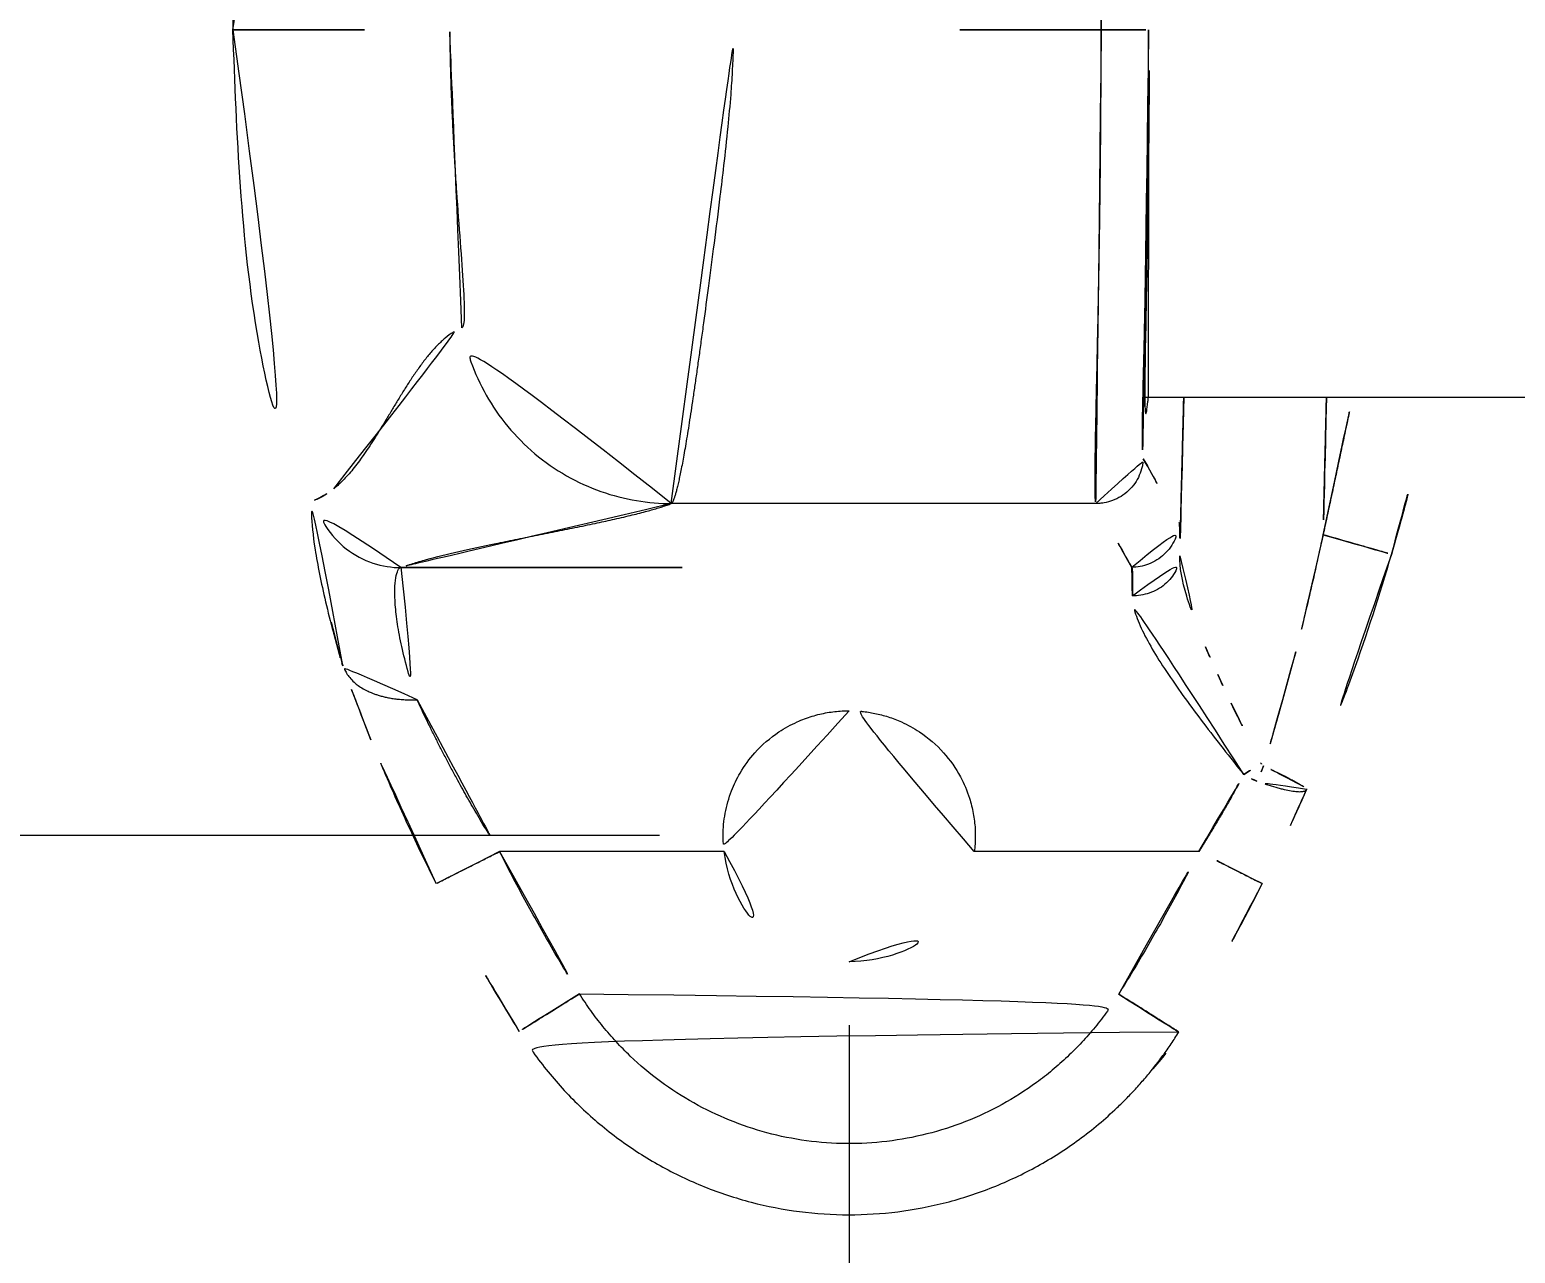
# Model space of a CAD drawing. Extents: x 16296660632 to 16296677930, y -37409619871 to -37409616275.
# Drawn here: x 16296677172.02 to 16296677203.36, y -37409616624.9 to -37409616599.1 of the extents above; entities that cross this region are included whole.
import ezdxf

# ---------------------------------------------------------------- set-up
doc = ezdxf.new("R2010")
doc.units = 0
doc.header["$LTSCALE"] = 10
doc.header["$MEASUREMENT"] = 0
doc.header["$PDMODE"] = 3
doc.header["$PDSIZE"] = -10
doc.layers.get('0').update_dxf_attribs({"linetype": 'CONTINUOUS'})
doc.layers.get('DEFPOINTS').update_dxf_attribs({"linetype": 'CONTINUOUS'})
doc.styles.add('Daelim Dimension', font='NanumGothic.ttf')
doc.dimstyles.new('DEFAULT', dxfattribs={"dimscale": 2, "dimtxt": 2, "dimasz": 2, "dimexe": 0, "dimexo": 2, "dimgap": 1, "dimtad": 1, "dimdec": 1, "dimzin": 9, "dimdsep": 46, "dimtxsty": 'Daelim Dimension', "dimcen": 0.5, "dimclrd": 252, "dimclre": 252, "dimclrt": 3, "dimadec": 1, "dimazin": 0, "dimtfac": 1, "dimtdec": 1, "dimtix": 1, "dimtmove": 0, "dimatfit": 3, "dimfxl": 1, "dimtolj": 1, "dimtzin": 1, "dimlwd": 9, "dimlwe": 9, "dimarcsym": 0})

# ---------------------------------------------------------------- blocks, each defined once
blk = doc.blocks.new('*D4')
at = {"color": 5, "lineweight": 9, "transparency": 16777216}
for p, q in [((16296677189.30537, -37409616620.09404), (16296677189.30537, -37409616654.751022)), ((16296677706.603531, -37409616620.09404), (16296677706.603531, -37409616654.751022)), ((16296677193.30537, -37409616654.751022), (16296677702.603531, -37409616654.751022))]:
    blk.add_line(p, q, dxfattribs=at)
at = {"color": 5, "transparency": 16777216}
for points in [[(16296677193.30537, -37409616654.084358), (16296677193.30537, -37409616655.417686), (16296677189.30537, -37409616654.751022)], [(16296677702.603531, -37409616654.084358), (16296677702.603531, -37409616655.417686), (16296677706.603531, -37409616654.751022)]]:
    blk.add_solid(points, dxfattribs=at)
at = {"layer": 'DEFPOINTS', "color": 0, "transparency": 16777216}
for p in [(16296677189.30537, -37409616616.09404), (16296677706.603531, -37409616616.09404), (16296677706.603531, -37409616654.751022)]:
    blk.add_point(p, dxfattribs=at)
at = {"color": 7, "transparency": 16777216, "insert": (16296677447.954451, -37409616648.190224), "char_height": 8, "attachment_point": 5, "style": 'Daelim Dimension'}
blk.add_mtext('\\A1;517.3', dxfattribs=at)
blk = doc.blocks.new('*D5')
at = {"color": 5, "lineweight": 9, "transparency": 16777216}
for p, q in [((16296677185.30537, -37409616582.09799), (16296677159.76819, -37409616582.09799)), ((16296677159.76819, -37409616586.09799), (16296677159.76819, -37409616612.09404)), ((16296677185.30537, -37409616616.09404), (16296677159.76819, -37409616616.09404))]:
    blk.add_line(p, q, dxfattribs=at)
at = {"color": 5, "transparency": 16777216}
for points in [[(16296677159.10153, -37409616586.09799), (16296677160.43486, -37409616586.09799), (16296677159.76819, -37409616582.09799)], [(16296677159.10153, -37409616612.09404), (16296677160.43486, -37409616612.09404), (16296677159.76819, -37409616616.09404)]]:
    blk.add_solid(points, dxfattribs=at)
at = {"layer": 'DEFPOINTS', "color": 0, "transparency": 16777216}
for p in [(16296677189.30537, -37409616582.09799), (16296677159.76819, -37409616616.09404), (16296677189.30537, -37409616616.09404)]:
    blk.add_point(p, dxfattribs=at)
at = {"color": 7, "transparency": 16777216, "insert": (16296677153.40768, -37409616599.09602), "char_height": 8, "attachment_point": 5, "rotation": 90, "style": 'Daelim Dimension'}
blk.add_mtext('\\A1;34', dxfattribs=at)

msp = doc.modelspace()

# ---------------------------------------------------------------- linework, layer by layer
at = {"color": 7, "linetype": 'Continuous', "lineweight": 15}
for p, q in [((16296677195.542139, -37409616606.8452), (16296677700.366739, -37409616606.8452)), ((16296677194.50984, -37409616609.092003), (16296677185.552931, -37409616609.092003))]:
    msp.add_line(p, q, dxfattribs=at)
at = {"color": 2, "linetype": 'Continuous', "lineweight": 15}
for p, q in [((16296677186.666519, -37409616616.431351), (16296677181.931419, -37409616616.431343)), ((16296677196.67927, -37409616616.431351), (16296677191.94421, -37409616616.431351))]:
    msp.add_line(p, q, dxfattribs=at)
at = {"color": 7, "linetype": 'Continuous', "lineweight": 15}
for centre, radius, start, end in [((16296677162.305389, -37409616599.100883), 39.999985, 343.9451275, 348.8363958), ((16296677195.29233, -37409616611.140053), 4.349821, 302.500859, 308.2338343), ((16296677189.30537, -37409616616.09404), 2.660317, 187.2843069, 270), ((16296677189.30537, -37409616616.09404), 2.660317, 270, 352.7156931), ((16296677192.441019, -37409616618.057098), 4.406463, 317.820509, 332.3443094)]:
    msp.add_arc(centre, radius, start, end, dxfattribs=at)
for points, knots in [([(16296677176.305401, -37409616599.100861), (16296677176.30549, -37409616598.990677), (16296677176.30582, -37409616598.880386), (16296677176.30674, -37409616598.769867), (16296677176.307871, -37409616598.633476), (16296677176.3097, -37409616598.496811), (16296677176.312229, -37409616598.359879), (16296677176.31731, -37409616598.085999), (16296677176.32522, -37409616597.811043), (16296677176.336029, -37409616597.535057), (16296677176.357651, -37409616596.983124), (16296677176.390881, -37409616596.427147), (16296677176.436239, -37409616595.867798), (16296677176.52696, -37409616594.7491), (16296677176.666229, -37409616593.616821), (16296677176.85763, -37409616592.476967), (16296677177.04903, -37409616591.337112), (16296677177.29258, -37409616590.189682), (16296677177.590891, -37409616589.041557), (16296677177.87632, -37409616587.943069), (16296677178.21191, -37409616586.843948), (16296677178.5989, -37409616585.75087)], [0.083450854, 0.083450854, 0.083450854, 0.083450854, 0.439927538, 0.439927538, 0.439927538, 0.879855076, 0.879855076, 0.879855076, 1.759710152, 1.759710152, 1.759710152, 3.519420303, 3.519420303, 3.519420303, 7.038840607, 7.038840607, 7.038840607, 10.55826091, 10.55826091, 10.55826091, 13.925596759, 13.925596759, 13.925596759, 13.925596759]), ([(16296677176.305389, -37409616599.100861), (16296677176.38718, -37409616601.312302), (16296677176.53783, -37409616605.385696), (16296677177.706791, -37409616609.286743), (16296677178.24111, -37409616611.069901)], [0, 0, 0, 0, 0.542901155, 1, 1, 1, 1]), ([(16296677181.136311, -37409616605.38533), (16296677181.16621, -37409616605.373207), (16296677181.182119, -37409616605.284149), (16296677181.185499, -37409616605.129623), (16296677181.188869, -37409616604.975113), (16296677181.179939, -37409616604.757431), (16296677181.163679, -37409616604.492027), (16296677181.147421, -37409616604.226646), (16296677181.123739, -37409616603.910568), (16296677181.098339, -37409616603.572449), (16296677181.07295, -37409616603.234337), (16296677181.046, -37409616602.875), (16296677181.02129, -37409616602.514183), (16296677181.00893, -37409616602.333763), (16296677180.99712, -37409616602.152679), (16296677180.986099, -37409616601.974548), (16296677180.980579, -37409616601.885483), (16296677180.97526, -37409616601.79715), (16296677180.970169, -37409616601.710022), (16296677180.96508, -37409616601.622879), (16296677180.96022, -37409616601.536957), (16296677180.955601, -37409616601.452606), (16296677180.946381, -37409616601.28389), (16296677180.93811, -37409616601.120941), (16296677180.93074, -37409616600.964188), (16296677180.92337, -37409616600.807449), (16296677180.916901, -37409616600.656807), (16296677180.911289, -37409616600.512993), (16296677180.90568, -37409616600.369141), (16296677180.900921, -37409616600.232468), (16296677180.896931, -37409616600.102402), (16296677180.894939, -37409616600.037369), (16296677180.893141, -37409616599.973999), (16296677180.89152, -37409616599.912201), (16296677180.8899, -37409616599.850418), (16296677180.88847, -37409616599.790283), (16296677180.887199, -37409616599.731537), (16296677180.88467, -37409616599.614037), (16296677180.882811, -37409616599.501678), (16296677180.88162, -37409616599.391487), (16296677180.881029, -37409616599.336411), (16296677180.8806, -37409616599.28186), (16296677180.880329, -37409616599.227493), (16296677180.880199, -37409616599.200302), (16296677180.88011, -37409616599.173157), (16296677180.88006, -37409616599.146011), (16296677180.88003, -37409616599.129784), (16296677180.88002, -37409616599.113541), (16296677180.880011, -37409616599.097313)], [0.035082038, 0.035082038, 0.035082038, 0.035082038, 1.985257257, 1.985257257, 1.985257257, 3.935432476, 3.935432476, 3.935432476, 5.885607695, 5.885607695, 5.885607695, 7.835782914, 7.835782914, 7.835782914, 8.810870524, 8.810870524, 8.810870524, 9.298414329, 9.298414329, 9.298414329, 9.785958133, 9.785958133, 9.785958133, 10.761045743, 10.761045743, 10.761045743, 11.736133353, 11.736133353, 11.736133353, 12.711220962, 12.711220962, 12.711220962, 13.198764767, 13.198764767, 13.198764767, 13.686308572, 13.686308572, 13.686308572, 14.661396181, 14.661396181, 14.661396181, 15.148939986, 15.148939986, 15.148939986, 15.392711888, 15.392711888, 15.392711888, 15.538501929, 15.538501929, 15.538501929, 15.538501929]), ([(16296677195.62039, -37409616599.098938), (16296677195.620399, -37409616599.686249), (16296677195.61799, -37409616600.269012), (16296677195.608801, -37409616601.420822), (16296677195.60211, -37409616601.977631), (16296677195.589911, -37409616602.782318), (16296677195.58548, -37409616603.045593), (16296677195.57608, -37409616603.562057), (16296677195.571079, -37409616603.816254), (16296677195.55587, -37409616604.548111), (16296677195.545389, -37409616604.999657), (16296677195.5256, -37409616605.831207), (16296677195.516239, -37409616606.213364), (16296677195.501289, -37409616606.873756), (16296677195.495581, -37409616607.156143), (16296677195.49085, -37409616607.507019), (16296677195.48991, -37409616607.612061), (16296677195.4895, -37409616607.793167), (16296677195.490021, -37409616607.869812), (16296677195.493839, -37409616608.058937), (16296677195.49939, -37409616608.130997), (16296677195.508221, -37409616608.146713)], [0, 0, 0, 0, 0.125, 0.125, 0.25, 0.25, 0.3125, 0.3125, 0.375, 0.375, 0.5, 0.5, 0.625, 0.625, 0.75, 0.75, 0.8125, 0.8125, 0.875, 0.875, 1, 1, 1, 1]), ([(16296677185.552919, -37409616609.092003), (16296677185.313129, -37409616609.091522), (16296677185.06624, -37409616609.071693), (16296677184.81702, -37409616609.029678), (16296677184.567789, -37409616608.987671), (16296677184.316259, -37409616608.923462), (16296677184.06834, -37409616608.835876), (16296677183.820431, -37409616608.748306), (16296677183.576191, -37409616608.637337), (16296677183.34198, -37409616608.503998), (16296677183.107771, -37409616608.370667), (16296677182.88365, -37409616608.214973), (16296677182.675409, -37409616608.040207), (16296677182.467171, -37409616607.865433), (16296677182.27486, -37409616607.671654), (16296677182.10273, -37409616607.463959), (16296677181.930599, -37409616607.256271), (16296677181.778669, -37409616607.034737), (16296677181.64905, -37409616606.805473), (16296677181.51944, -37409616606.576202), (16296677181.412121, -37409616606.339249), (16296677181.327009, -37409616606.100662), (16296677181.241911, -37409616605.862083), (16296677181.17897, -37409616605.621918), (16296677181.136311, -37409616605.38533)], [0, 0, 0, 0, 1.122592142, 1.122592142, 1.122592142, 2.245184283, 2.245184283, 2.245184283, 3.367776425, 3.367776425, 3.367776425, 4.490368566, 4.490368566, 4.490368566, 5.612960708, 5.612960708, 5.612960708, 6.735552849, 6.735552849, 6.735552849, 7.858144991, 7.858144991, 7.858144991, 8.980737133, 8.980737133, 8.980737133, 8.980737133]), ([(16296677194.50984, -37409616609.09198), (16296677194.536131, -37409616609.091827), (16296677194.5627, -37409616609.090942), (16296677194.58964, -37409616609.088783), (16296677194.619419, -37409616609.08638), (16296677194.649561, -37409616609.082611), (16296677194.67988, -37409616609.077377), (16296677194.74052, -37409616609.066879), (16296677194.801929, -37409616609.050461), (16296677194.862329, -37409616609.027679), (16296677194.922729, -37409616609.004913), (16296677194.982109, -37409616608.975777), (16296677195.03854, -37409616608.940613), (16296677195.09498, -37409616608.905441), (16296677195.148451, -37409616608.864227), (16296677195.19722, -37409616608.818039), (16296677195.246, -37409616608.771851), (16296677195.29007, -37409616608.720718), (16296677195.32827, -37409616608.66629), (16296677195.36647, -37409616608.611862), (16296677195.39879, -37409616608.554169), (16296677195.42482, -37409616608.495117), (16296677195.45085, -37409616608.43605), (16296677195.470591, -37409616608.375664), (16296677195.484369, -37409616608.315666), (16296677195.491249, -37409616608.28569), (16296677195.49666, -37409616608.255814), (16296677195.500669, -37409616608.226212), (16296677195.504299, -37409616608.199432), (16296677195.50662, -37409616608.172943), (16296677195.508209, -37409616608.146713)], [0.009158811, 0.009158811, 0.009158811, 0.009158811, 0.096282, 0.096282, 0.096282, 0.192564, 0.192564, 0.192564, 0.385128001, 0.385128001, 0.385128001, 0.577692001, 0.577692001, 0.577692001, 0.770256001, 0.770256001, 0.770256001, 0.962820002, 0.962820002, 0.962820002, 1.155384002, 1.155384002, 1.155384002, 1.347948002, 1.347948002, 1.347948002, 1.444230003, 1.444230003, 1.444230003, 1.531368124, 1.531368124, 1.531368124, 1.531368124]), ([(16296677195.265949, -37409616610.433548), (16296677195.380091, -37409616610.433502), (16296677195.502609, -37409616610.413353), (16296677195.740459, -37409616610.322769), (16296677195.85516, -37409616610.252083), (16296677196.04792, -37409616610.07048), (16296677196.125401, -37409616609.960068), (16296677196.23008, -37409616609.727539), (16296677196.25746, -37409616609.606056), (16296677196.26413, -37409616609.491699)], [0, 0, 0, 0, 0.25, 0.25, 0.5, 0.5, 0.75, 0.75, 1, 1, 1, 1]), ([(16296677199.302589, -37409616609.747864), (16296677199.25667, -37409616609.96463), (16296677199.16621, -37409616610.391663), (16296677199.021761, -37409616611.020203), (16296677198.876431, -37409616611.62822), (16296677198.775169, -37409616612.02565), (16296677198.72534, -37409616612.221184)], [0, 0, 0, 0, 0.261659652, 0.515500818, 0.761623724, 1, 1, 1, 1]), ([(16296677200.742661, -37409616610.162491), (16296677200.4979, -37409616611.012253), (16296677200.22588, -37409616611.850754), (16296677199.628839, -37409616613.504028), (16296677199.303801, -37409616614.318817), (16296677198.953091, -37409616615.120644)], [0, 0, 0, 0, 0.5, 0.5, 1, 1, 1, 1]), ([(16296677179.85029, -37409616610.433502), (16296677179.80331, -37409616610.446877), (16296677179.7642, -37409616610.5233), (16296677179.718929, -37409616610.792358), (16296677179.712429, -37409616610.983643), (16296677179.740391, -37409616611.353363), (16296677179.75609, -37409616611.490494), (16296677179.800779, -37409616611.784531), (16296677179.829809, -37409616611.94194), (16296677179.90357, -37409616612.277397), (16296677179.94858, -37409616612.456238), (16296677180.05582, -37409616612.8311), (16296677180.117081, -37409616613.024597), (16296677180.188931, -37409616613.228127)], [0, 0, 0, 0, 0.25, 0.25, 0.5, 0.5, 0.625, 0.625, 0.75, 0.75, 0.875, 0.875, 1, 1, 1, 1]), ([(16296677178.621401, -37409616612.510757), (16296677178.61692, -37409616612.499191), (16296677178.607719, -37409616612.475449), (16296677178.598619, -37409616612.449921), (16296677178.593941, -37409616612.436813)], [0, 0, 0, 0, 0.486462442, 1, 1, 1, 1]), ([(16296677179.217581, -37409616614.074257), (16296677179.100901, -37409616613.785423), (16296677178.99057, -37409616613.502663), (16296677178.78429, -37409616612.956734), (16296677178.68766, -37409616612.691994), (16296677178.596979, -37409616612.43573)], [0, 0, 0, 0, 0.5, 0.5, 1, 1, 1, 1]), ([(16296677198.72534, -37409616612.221184), (16296677198.67067, -37409616612.430191), (16296677198.56259, -37409616612.843307), (16296677198.393049, -37409616613.452789), (16296677198.221531, -37409616614.045677), (16296677198.102909, -37409616614.433823), (16296677198.044319, -37409616614.625519)], [0, 0, 0, 0, 0.259045203, 0.512022819, 0.758988543, 1, 1, 1, 1]), ([(16296677180.188931, -37409616613.228127), (16296677180.219179, -37409616613.293243), (16296677180.280041, -37409616613.424217), (16296677180.376471, -37409616613.625961), (16296677180.47728, -37409616613.832672), (16296677180.58283, -37409616614.044434), (16296677180.69302, -37409616614.26091), (16296677180.80788, -37409616614.481827), (16296677180.927389, -37409616614.706886), (16296677181.075109, -37409616614.979202), (16296677181.254311, -37409616615.30072), (16296677181.468639, -37409616615.672302), (16296677181.69418, -37409616616.05101), (16296677181.851801, -37409616616.30368), (16296677181.931431, -37409616616.431343)], [0, 0, 0, 0, 0.064793929, 0.130345919, 0.196671445, 0.263785446, 0.331702339, 0.400436038, 0.469999967, 0.540407073, 0.651703869, 0.76537471, 0.881460591, 1, 1, 1, 1]), ([(16296677189.30537, -37409616613.461197), (16296677189.25489, -37409616613.462013), (16296677189.15271, -37409616613.463676), (16296677188.99823, -37409616613.477371), (16296677188.84132, -37409616613.499924), (16296677188.682631, -37409616613.532677), (16296677188.522829, -37409616613.575943), (16296677188.36272, -37409616613.630249), (16296677188.121941, -37409616613.729477), (16296677187.746731, -37409616613.936859), (16296677187.331249, -37409616614.296738), (16296677187.0124, -37409616614.733803), (16296677186.802839, -37409616615.166672), (16296677186.675619, -37409616615.612556), (16296677186.640881, -37409616615.992538), (16296677186.648211, -37409616616.262993), (16296677186.66041, -37409616616.375137), (16296677186.666519, -37409616616.431351)], [0, 0, 0, 0, 0.033112199, 0.06702352, 0.101772222, 0.137394186, 0.173923038, 0.211390292, 0.249825485, 0.347892781, 0.499884985, 0.619531212, 0.713097231, 0.822517517, 0.926017743, 0.962928522, 1, 1, 1, 1]), ([(16296677191.94421, -37409616616.431351), (16296677191.95001, -37409616616.378708), (16296677191.961651, -37409616616.272949), (16296677191.96685, -37409616616.112701), (16296677191.96287, -37409616615.951218), (16296677191.94862, -37409616615.789001), (16296677191.924141, -37409616615.626717), (16296677191.88925, -37409616615.465073), (16296677191.81443, -37409616615.200729), (16296677191.64641, -37409616614.80545), (16296677191.30307, -37409616614.3172), (16296677190.864389, -37409616613.937134), (16296677190.452591, -37409616613.709442), (16296677190.132339, -37409616613.585953), (16296677189.85232, -37409616613.512711), (16296677189.57671, -37409616613.469017), (16296677189.39452, -37409616613.46376), (16296677189.30537, -37409616613.461197)], [0, 0, 0, 0, 0.034732784, 0.069775318, 0.105150658, 0.140881123, 0.176988273, 0.213492905, 0.250415046, 0.359672935, 0.500128347, 0.652081854, 0.750179304, 0.816812886, 0.880543798, 0.941542498, 1, 1, 1, 1]), ([(16296677180.59218, -37409616617.106934), (16296677180.384251, -37409616616.694748), (16296677180.186399, -37409616616.284729), (16296677179.998329, -37409616615.877991), (16296677179.81027, -37409616615.471237), (16296677179.632, -37409616615.067749), (16296677179.46324, -37409616614.668617), (16296677179.378851, -37409616614.469063), (16296677179.29681, -37409616614.270401), (16296677179.217581, -37409616614.074257)], [0, 0, 0, 0, 1.354683611, 1.354683611, 1.354683611, 2.709367221, 2.709367221, 2.709367221, 3.386709027, 3.386709027, 3.386709027, 3.386709027]), ([(16296677196.6793, -37409616616.431351), (16296677196.72995, -37409616616.35051), (16296677196.830351, -37409616616.190247), (16296677196.976419, -37409616615.950394), (16296677197.117451, -37409616615.714111), (16296677197.25325, -37409616615.481598), (16296677197.38377, -37409616615.253197), (16296677197.509319, -37409616615.02916), (16296677197.589741, -37409616614.881668), (16296677197.62957, -37409616614.808609)], [0, 0, 0, 0, 0.15072662, 0.298799459, 0.444235888, 0.58705424, 0.727273876, 0.864915253, 1, 1, 1, 1]), ([(16296677181.931431, -37409616616.431343), (16296677182.018339, -37409616616.601791), (16296677182.19212, -37409616616.942627), (16296677182.462379, -37409616617.448776), (16296677182.7395, -37409616617.95105), (16296677183.024361, -37409616618.448967), (16296677183.316111, -37409616618.943039), (16296677183.516821, -37409616619.268707), (16296677183.617201, -37409616619.431587)], [0, 0, 0, 0, 0.166732424, 0.333389227, 0.500007385, 0.666623901, 0.833275779, 1, 1, 1, 1]), ([(16296677194.98938, -37409616619.438278), (16296677195.090019, -37409616619.27504), (16296677195.29126, -37409616618.948647), (16296677195.58375, -37409616618.453506), (16296677195.86932, -37409616617.954483), (16296677196.14712, -37409616617.451103), (16296677196.418011, -37409616616.943787), (16296677196.59219, -37409616616.602188), (16296677196.6793, -37409616616.431351)], [0, 0, 0, 0, 0.166728587, 0.333382864, 0.499999976, 0.666617093, 0.833271386, 1, 1, 1, 1]), ([(16296677183.617201, -37409616619.431587), (16296677183.655359, -37409616619.491676), (16296677183.731489, -37409616619.611572), (16296677183.852489, -37409616619.786377), (16296677183.97805, -37409616619.956818), (16296677184.15242, -37409616620.178131), (16296677184.384239, -37409616620.44487), (16296677184.77854, -37409616620.844383), (16296677185.31492, -37409616621.295288), (16296677186.251431, -37409616621.899872), (16296677187.56082, -37409616622.434036), (16296677189.25201, -37409616622.663597), (16296677190.96034, -37409616622.45961), (16296677192.29981, -37409616621.932068), (16296677193.142799, -37409616621.397369), (16296677193.592501, -37409616621.046547), (16296677193.912331, -37409616620.76236), (16296677194.21409, -37409616620.458542), (16296677194.494789, -37409616620.136276), (16296677194.756029, -37409616619.797447), (16296677194.91148, -37409616619.558197), (16296677194.98938, -37409616619.438278)], [0, 0, 0, 0, 0.015748056, 0.031416396, 0.047020567, 0.062576306, 0.09374137, 0.125141787, 0.186693172, 0.248308552, 0.371235277, 0.496057308, 0.621921765, 0.74778691, 0.81085094, 0.842233341, 0.873879847, 0.905444066, 0.936899438, 0.968375114, 1, 1, 1, 1]), ([(16296677196.25835, -37409616620.238564), (16296677196.204491, -37409616620.322433), (16296677196.09712, -37409616620.48967), (16296677195.9258, -37409616620.732483), (16296677195.74736, -37409616620.967796), (16296677195.56115, -37409616621.195267), (16296677195.3675, -37409616621.415367), (16296677195.1665, -37409616621.628464), (16296677194.77943, -37409616622.010101), (16296677194.16853, -37409616622.520859), (16296677193.28845, -37409616623.084267), (16296677192.34549, -37409616623.530212), (16296677191.027901, -37409616623.960854), (16296677189.29372, -37409616624.179527), (16296677187.56011, -37409616623.955963), (16296677186.24334, -37409616623.521667), (16296677185.305759, -37409616623.074623), (16296677184.43404, -37409616622.514503), (16296677183.77356, -37409616621.961037), (16296677183.28928, -37409616621.47139), (16296677182.9494, -37409616621.080002), (16296677182.63006, -37409616620.665817), (16296677182.439409, -37409616620.372124), (16296677182.343399, -37409616620.224213)], [0, 0, 0, 0, 0.018017207, 0.035918272, 0.053698736, 0.071390164, 0.089039741, 0.106683036, 0.124325786, 0.187281499, 0.250179416, 0.312722244, 0.37530066, 0.500180494, 0.625085753, 0.687679197, 0.7502439, 0.81231858, 0.874491338, 0.905560698, 0.936729176, 0.96813794, 1, 1, 1, 1])]:
    msp.add_open_spline(points, degree=3, knots=knots, dxfattribs=at)
at = {"color": 2, "linetype": 'Continuous', "lineweight": 15}
for points, knots in [([(16296677194.62047, -37409616599.099297), (16296677194.62043, -37409616598.990334), (16296677194.62034, -37409616598.770767), (16296677194.619671, -37409616598.439438), (16296677194.618601, -37409616598.10408), (16296677194.617081, -37409616597.765121), (16296677194.615141, -37409616597.423019), (16296677194.612761, -37409616597.078262), (16296677194.609949, -37409616596.731369), (16296677194.60672, -37409616596.382874), (16296677194.60305, -37409616596.033371), (16296677194.598949, -37409616595.683472), (16296677194.592381, -37409616595.177994), (16296677194.581909, -37409616594.481483), (16296677194.567261, -37409616593.64772), (16296677194.551729, -37409616592.843643), (16296677194.530411, -37409616591.848251), (16296677194.50758, -37409616590.810608), (16296677194.49478, -37409616590.081299), (16296677194.49123, -37409616589.695343), (16296677194.490959, -37409616589.492722), (16296677194.49263, -37409616589.332291), (16296677194.49629, -37409616589.214523), (16296677194.50176, -37409616589.135101), (16296677194.507099, -37409616589.116058), (16296677194.50975, -37409616589.106583)], [0, 0, 0, 0, 0.021191985, 0.042692812, 0.064502516, 0.086621129, 0.109048681, 0.131785203, 0.154830721, 0.178185265, 0.201848858, 0.225821527, 0.250103295, 0.30716661, 0.374658787, 0.437299244, 0.499939847, 0.632596694, 0.749374368, 0.792132905, 0.834495894, 0.876463708, 0.918036731, 0.959215359, 1, 1, 1, 1]), ([(16296677176.305401, -37409616599.100861), (16296677176.97241, -37409616599.100304), (16296677177.680969, -37409616599.099731), (16296677179.19906, -37409616599.098557), (16296677180.008511, -37409616599.097931), (16296677180.880051, -37409616599.097313)], [0, 0, 0, 0, 0.5, 0.5, 1, 1, 1, 1]), ([(16296677185.552919, -37409616609.092003), (16296677185.557381, -37409616609.088028), (16296677185.56642, -37409616609.080017), (16296677185.581829, -37409616609.05394), (16296677185.59877, -37409616609.016617), (16296677185.61739, -37409616608.966309), (16296677185.63763, -37409616608.902588), (16296677185.659519, -37409616608.824661), (16296677185.68305, -37409616608.731888), (16296677185.70821, -37409616608.623627), (16296677185.73502, -37409616608.499237), (16296677185.76346, -37409616608.3582), (16296677185.793539, -37409616608.200027), (16296677185.82527, -37409616608.024261), (16296677185.858629, -37409616607.830597), (16296677185.893629, -37409616607.618759), (16296677185.930269, -37409616607.388641), (16296677185.96855, -37409616607.140167), (16296677186.008459, -37409616606.873444), (16296677186.05002, -37409616606.588669), (16296677186.09322, -37409616606.286179), (16296677186.13805, -37409616605.966454), (16296677186.184509, -37409616605.630074), (16296677186.25009, -37409616605.150528), (16296677186.338989, -37409616604.485786), (16296677186.45537, -37409616603.594788), (16296677186.563721, -37409616602.738388), (16296677186.663401, -37409616601.914436), (16296677186.740761, -37409616601.197594), (16296677186.80167, -37409616600.533737), (16296677186.837749, -37409616599.99202), (16296677186.85808, -37409616599.536499), (16296677186.860979, -37409616599.240921), (16296677186.8624, -37409616599.097473)], [0, 0, 0, 0, 0.021068821, 0.042627019, 0.06467616, 0.087216637, 0.110247565, 0.133766687, 0.157770274, 0.182253038, 0.207208039, 0.23262661, 0.258498282, 0.28481073, 0.311549724, 0.338699099, 0.366240746, 0.394154622, 0.422418771, 0.451009387, 0.47990088, 0.509065982, 0.538475866, 0.568100294, 0.630005876, 0.697140789, 0.767748902, 0.811887701, 0.866478207, 0.911563434, 0.942769472, 0.972228251, 1, 1, 1, 1]), ([(16296677194.62047, -37409616599.099297), (16296677194.62043, -37409616599.207626), (16296677194.62034, -37409616599.426102), (16296677194.619671, -37409616599.756149), (16296677194.618601, -37409616600.09082), (16296677194.617081, -37409616600.429642), (16296677194.615141, -37409616600.772079), (16296677194.61277, -37409616601.117523), (16296677194.609961, -37409616601.465332), (16296677194.60672, -37409616601.81485), (16296677194.60305, -37409616602.165314), (16296677194.598949, -37409616602.515961), (16296677194.5924, -37409616603.022293), (16296677194.58185, -37409616603.721916), (16296677194.56715, -37409616604.557426), (16296677194.55162, -37409616605.362877), (16296677194.530331, -37409616606.357559), (16296677194.507629, -37409616607.392532), (16296677194.494841, -37409616608.118874), (16296677194.491341, -37409616608.502991), (16296677194.4911, -37409616608.705307), (16296677194.492769, -37409616608.866028), (16296677194.49642, -37409616608.984047), (16296677194.50186, -37409616609.063507), (16296677194.507191, -37409616609.082527), (16296677194.50984, -37409616609.092003)], [0, 0, 0, 0, 0.021065923, 0.042484298, 0.064251595, 0.086363367, 0.10881421, 0.131597726, 0.154706495, 0.178132043, 0.201864825, 0.225894212, 0.250208485, 0.307369833, 0.375416638, 0.437875927, 0.500625631, 0.633391984, 0.749564231, 0.792045549, 0.834352987, 0.876391228, 0.918068683, 0.959298596, 1, 1, 1, 1]), ([(16296677194.62047, -37409616599.099297), (16296677194.737419, -37409616599.099297), (16296677194.863411, -37409616599.099289), (16296677195.1075, -37409616599.099258), (16296677195.224859, -37409616599.099228), (16296677195.4195, -37409616599.099152), (16296677195.49614, -37409616599.099113), (16296677195.595539, -37409616599.099007), (16296677195.618601, -37409616599.098969), (16296677195.62039, -37409616599.098938)], [0, 0, 0, 0, 0.25, 0.25, 0.5, 0.5, 0.75, 0.75, 1, 1, 1, 1]), ([(16296677195.61557, -37409616606.8452), (16296677195.61264, -37409616606.877121), (16296677195.59914, -37409616607.024513), (16296677195.580549, -37409616607.146133), (16296677195.556641, -37409616607.229141), (16296677195.54096, -37409616607.089447), (16296677195.53793, -37409616606.637497), (16296677195.548771, -37409616605.887833), (16296677195.5683, -37409616604.87616), (16296677195.5931, -37409616603.602943), (16296677195.61306, -37409616602.33728), (16296677195.625891, -37409616601.151962), (16296677195.632971, -37409616600.113068), (16296677195.63393, -37409616599.428268), (16296677195.634399, -37409616599.0952)], [0, 0, 0, 0, 0.019373806, 0.089490132, 0.155177911, 0.260133551, 0.367364088, 0.46411857, 0.579549574, 0.685089948, 0.789660819, 0.863500341, 0.933613343, 1, 1, 1, 1]), ([(16296677178.436489, -37409616608.777512), (16296677178.471991, -37409616608.747299), (16296677178.54398, -37409616608.68605), (16296677178.650261, -37409616608.580048), (16296677178.757311, -37409616608.462303), (16296677178.86499, -37409616608.331993), (16296677178.97353, -37409616608.189713), (16296677179.083111, -37409616608.035858), (16296677179.194, -37409616607.871033), (16296677179.306471, -37409616607.696007), (16296677179.42091, -37409616607.511726), (16296677179.53772, -37409616607.319321), (16296677179.6574, -37409616607.120064), (16296677179.780411, -37409616606.916031), (16296677179.907261, -37409616606.70961), (16296677180.03849, -37409616606.503479), (16296677180.174721, -37409616606.300629), (16296677180.316641, -37409616606.104309), (16296677180.46496, -37409616605.918549), (16296677180.620291, -37409616605.747726), (16296677180.78351, -37409616605.597687), (16296677180.954821, -37409616605.470428), (16296677181.07546, -37409616605.413857), (16296677181.13632, -37409616605.38533)], [0, 0, 0, 0, 0.03717958, 0.075405954, 0.114680405, 0.155003958, 0.196377325, 0.238800861, 0.282274513, 0.326797783, 0.372369716, 0.418988878, 0.466653294, 0.515359879, 0.565104769, 0.615883779, 0.667692643, 0.720527291, 0.774383824, 0.829259119, 0.88515198, 0.942063892, 1, 1, 1, 1]), ([(16296677178.02544, -37409616609.023277), (16296677178.037121, -37409616609.018806), (16296677178.048771, -37409616609.014267), (16296677178.06036, -37409616609.009453), (16296677178.079121, -37409616609.001663), (16296677178.09775, -37409616608.993378), (16296677178.116249, -37409616608.984596), (16296677178.15325, -37409616608.967072), (16296677178.189739, -37409616608.947594), (16296677178.22576, -37409616608.926277), (16296677178.297791, -37409616608.883682), (16296677178.367941, -37409616608.833794), (16296677178.436489, -37409616608.777512)], [0.099206918, 0.099206918, 0.099206918, 0.099206918, 0.587689994, 0.587689994, 0.587689994, 1.378350144, 1.378350144, 1.378350144, 2.959670445, 2.959670445, 2.959670445, 6.122311046, 6.122311046, 6.122311046, 6.122311046]), ([(16296677178.62447, -37409616612.509659), (16296677178.552099, -37409616612.270714), (16296677178.484859, -37409616612.035782), (16296677178.363119, -37409616611.585403), (16296677178.30868, -37409616611.370178), (16296677178.21151, -37409616610.959244), (16296677178.16881, -37409616610.76358), (16296677178.095039, -37409616610.394043), (16296677178.064131, -37409616610.2211), (16296677177.990379, -37409616609.751419), (16296677177.96558, -37409616609.499496), (16296677177.962299, -37409616609.142899), (16296677177.983971, -37409616609.039032), (16296677178.02774, -37409616609.022667)], [0, 0, 0, 0, 0.125, 0.125, 0.25, 0.25, 0.375, 0.375, 0.5, 0.5, 0.75, 0.75, 1, 1, 1, 1]), ([(16296677179.850269, -37409616610.442917), (16296677179.65786, -37409616610.442543), (16296677179.454861, -37409616610.411926), (16296677179.05859, -37409616610.279388), (16296677178.86594, -37409616610.177254), (16296677178.526291, -37409616609.912949), (16296677178.37985, -37409616609.75119), (16296677178.153509, -37409616609.399353), (16296677178.07415, -37409616609.209961), (16296677178.02544, -37409616609.023277)], [0, 0, 0, 0, 0.25, 0.25, 0.5, 0.5, 0.75, 0.75, 1, 1, 1, 1]), ([(16296677185.552919, -37409616609.092003), (16296677185.52314, -37409616609.102829), (16296677185.462959, -37409616609.124733), (16296677185.36231, -37409616609.157883), (16296677185.252951, -37409616609.191727), (16296677185.13414, -37409616609.226227), (16296677184.95085, -37409616609.276611), (16296677184.68189, -37409616609.34465), (16296677184.325109, -37409616609.427353), (16296677183.93182, -37409616609.512756), (16296677183.52634, -37409616609.597092), (16296677183.100531, -37409616609.683121), (16296677182.678671, -37409616609.767433), (16296677182.25852, -37409616609.85173), (16296677181.708389, -37409616609.964142), (16296677181.053471, -37409616610.104713), (16296677180.53627, -37409616610.231598), (16296677180.23661, -37409616610.316147), (16296677180.096531, -37409616610.358459), (16296677179.96674, -37409616610.400589), (16296677179.889071, -37409616610.428818), (16296677179.850269, -37409616610.442917)], [0, 0, 0, 0, 0.02395749, 0.048424244, 0.073401106, 0.09888887, 0.124888281, 0.185058472, 0.249857804, 0.308557739, 0.374916652, 0.437468419, 0.500025682, 0.562580562, 0.625126033, 0.750165847, 0.875117834, 0.906719202, 0.937564754, 0.968809631, 1, 1, 1, 1]), ([(16296677196.26413, -37409616609.491699), (16296677196.27179, -37409616609.503983), (16296677196.276791, -37409616609.570847), (16296677196.281151, -37409616609.805283), (16296677196.28054, -37409616609.97348), (16296677196.27688, -37409616610.192047)], [0, 0, 0, 0, 0.5, 0.5, 1, 1, 1, 1]), ([(16296677199.302589, -37409616609.747864), (16296677199.472401, -37409616609.796768), (16296677199.65556, -37409616609.849518), (16296677200.01013, -37409616609.951607), (16296677200.180441, -37409616610.000664), (16296677200.461559, -37409616610.081596), (16296677200.571421, -37409616610.113243), (16296677200.711729, -37409616610.153633), (16296677200.742661, -37409616610.162514), (16296677200.742661, -37409616610.162491)], [0, 0, 0, 0, 0.25, 0.25, 0.5, 0.5, 0.75, 0.75, 1, 1, 1, 1]), ([(16296677195.27844, -37409616611.037643), (16296677195.39295, -37409616611.038063), (16296677195.515869, -37409616611.020287), (16296677195.75433, -37409616610.939301), (16296677195.86923, -37409616610.875839), (16296677196.06204, -37409616610.71257), (16296677196.13938, -37409616610.613243), (16296677196.243521, -37409616610.404083), (16296677196.270559, -37409616610.29483), (16296677196.27688, -37409616610.192047)], [0, 0, 0, 0, 0.25, 0.25, 0.5, 0.5, 0.75, 0.75, 1, 1, 1, 1]), ([(16296677196.27688, -37409616610.192047), (16296677196.27076, -37409616610.431107), (16296677196.32699, -37409616610.718826), (16296677196.52327, -37409616611.375237), (16296677196.65946, -37409616611.731659), (16296677196.821131, -37409616612.113602)], [0, 0, 0, 0, 0.5, 0.5, 1, 1, 1, 1]), ([(16296677195.27844, -37409616611.037643), (16296677195.279091, -37409616611.002029), (16296677195.28039, -37409616610.930634), (16296677195.281469, -37409616610.835403), (16296677195.281919, -37409616610.748894), (16296677195.281679, -37409616610.672287), (16296677195.280769, -37409616610.605621), (16296677195.279169, -37409616610.549271), (16296677195.276911, -37409616610.503403), (16296677195.27396, -37409616610.468536), (16296677195.27037, -37409616610.443893), (16296677195.26742, -37409616610.436996), (16296677195.26594, -37409616610.433548)], [0, 0, 0, 0, 0.097741938, 0.195983787, 0.294726271, 0.393970102, 0.493715984, 0.593964608, 0.694716655, 0.795972797, 0.897733695, 1, 1, 1, 1]), ([(16296677197.62957, -37409616614.808609), (16296677197.33128, -37409616614.436829), (16296677197.046289, -37409616614.075211), (16296677196.644951, -37409616613.54686), (16296677196.51556, -37409616613.373093), (16296677196.267441, -37409616613.030289), (16296677196.14806, -37409616612.860291), (16296677195.815029, -37409616612.364731), (16296677195.62739, -37409616612.056587), (16296677195.422661, -37409616611.631523), (16296677195.36861, -37409616611.498138), (16296677195.295731, -37409616611.252693), (16296677195.276421, -37409616611.139893), (16296677195.27844, -37409616611.037643)], [0, 0, 0, 0, 0.25, 0.25, 0.375, 0.375, 0.5, 0.5, 0.75, 0.75, 0.875, 0.875, 1, 1, 1, 1]), ([(16296677180.188931, -37409616613.228127), (16296677180.14641, -37409616613.229347), (16296677180.06263, -37409616613.231781), (16296677179.939859, -37409616613.228813), (16296677179.822929, -37409616613.221161), (16296677179.71287, -37409616613.208923), (16296677179.610479, -37409616613.19278), (16296677179.516251, -37409616613.173462), (16296677179.430441, -37409616613.151733), (16296677179.3531, -37409616613.128387), (16296677179.28409, -37409616613.104279), (16296677179.212139, -37409616613.0755), (16296677179.12442, -37409616613.036499), (16296677179.023319, -37409616612.983017), (16296677178.931919, -37409616612.921509), (16296677178.845591, -37409616612.849701), (16296677178.77091, -37409616612.770416), (16296677178.70569, -37409616612.677292), (16296677178.65929, -37409616612.592911), (16296677178.63513, -37409616612.535141), (16296677178.62447, -37409616612.509659)], [0, 0, 0, 0, 0.060967992, 0.120138689, 0.177174707, 0.231767146, 0.283662683, 0.332633717, 0.378500492, 0.421121717, 0.460386955, 0.496219088, 0.547910866, 0.621999204, 0.696443928, 0.748021127, 0.830733846, 0.89969098, 0.955749253, 1, 1, 1, 1]), ([(16296677198.89784, -37409616615.06543), (16296677198.885969, -37409616615.057587), (16296677198.86301, -37409616615.042374), (16296677198.81908, -37409616615.015907), (16296677198.77195, -37409616614.988853), (16296677198.722891, -37409616614.961723), (16296677198.673861, -37409616614.935364), (16296677198.626369, -37409616614.9104), (16296677198.54388, -37409616614.867683), (16296677198.416519, -37409616614.803482), (16296677198.23542, -37409616614.715347), (16296677198.106541, -37409616614.65477), (16296677198.044279, -37409616614.625519)], [0, 0, 0, 0, 0.090215814, 0.17466026, 0.252938531, 0.324770316, 0.38997487, 0.448453485, 0.500171306, 0.676955021, 0.843971155, 1, 1, 1, 1]), ([(16296677198.953091, -37409616615.120644), (16296677198.95038, -37409616615.126846), (16296677198.94622, -37409616615.132538), (16296677198.94068, -37409616615.137589), (16296677198.93515, -37409616615.142639), (16296677198.92823, -37409616615.147079), (16296677198.91993, -37409616615.150887), (16296677198.903351, -37409616615.158539), (16296677198.88105, -37409616615.163727), (16296677198.85376, -37409616615.166321), (16296677198.826469, -37409616615.1689), (16296677198.79421, -37409616615.168953), (16296677198.757021, -37409616615.166458), (16296677198.73842, -37409616615.165222), (16296677198.71859, -37409616615.16333), (16296677198.697479, -37409616615.160797), (16296677198.67638, -37409616615.158257), (16296677198.653931, -37409616615.15506), (16296677198.630569, -37409616615.151253), (16296677198.583839, -37409616615.143631), (16296677198.533211, -37409616615.133537), (16296677198.478729, -37409616615.121033), (16296677198.45149, -37409616615.114777), (16296677198.42329, -37409616615.10791), (16296677198.394091, -37409616615.100403), (16296677198.364901, -37409616615.092911), (16296677198.334591, -37409616615.084747), (16296677198.303619, -37409616615.076027), (16296677198.241671, -37409616615.058609), (16296677198.177361, -37409616615.039078), (16296677198.11076, -37409616615.017471), (16296677198.04417, -37409616614.99588), (16296677197.975281, -37409616614.972198), (16296677197.90399, -37409616614.946327)], [0, 0, 0, 0, 0.117696398, 0.117696398, 0.117696398, 0.235392795, 0.235392795, 0.235392795, 0.470785591, 0.470785591, 0.470785591, 0.706178386, 0.706178386, 0.706178386, 0.823874784, 0.823874784, 0.823874784, 0.941571182, 0.941571182, 0.941571182, 1.176963977, 1.176963977, 1.176963977, 1.294660375, 1.294660375, 1.294660375, 1.412356773, 1.412356773, 1.412356773, 1.647749568, 1.647749568, 1.647749568, 1.883142364, 1.883142364, 1.883142364, 1.883142364]), ([(16296677181.931431, -37409616616.431343), (16296677181.91573, -37409616616.439247), (16296677181.899981, -37409616616.447197), (16296677181.88409, -37409616616.455223), (16296677181.86396, -37409616616.465378), (16296677181.84367, -37409616616.475616), (16296677181.823231, -37409616616.485924), (16296677181.782379, -37409616616.506531), (16296677181.740971, -37409616616.52742), (16296677181.699289, -37409616616.548447), (16296677181.615919, -37409616616.5905), (16296677181.53141, -37409616616.633133), (16296677181.44832, -37409616616.675049), (16296677181.365219, -37409616616.716957), (16296677181.283581, -37409616616.758148), (16296677181.206221, -37409616616.79718), (16296677181.12886, -37409616616.836197), (16296677181.05583, -37409616616.873047), (16296677180.98966, -37409616616.906418), (16296677180.923491, -37409616616.939796), (16296677180.86421, -37409616616.969711), (16296677180.81349, -37409616616.9953), (16296677180.76276, -37409616617.020889), (16296677180.7206, -37409616617.042137), (16296677180.687519, -37409616617.058838), (16296677180.65443, -37409616617.075531), (16296677180.6304, -37409616617.087646), (16296677180.614849, -37409616617.095497), (16296677180.599291, -37409616617.103348), (16296677180.59218, -37409616617.106934), (16296677180.59218, -37409616617.106934)], [0, 0, 0, 0, 0.05853235, 0.05853235, 0.05853235, 0.132714352, 0.132714352, 0.132714352, 0.281078356, 0.281078356, 0.281078356, 0.577806364, 0.577806364, 0.577806364, 0.874534372, 0.874534372, 0.874534372, 1.17126238, 1.17126238, 1.17126238, 1.467990388, 1.467990388, 1.467990388, 1.764718396, 1.764718396, 1.764718396, 2.061446404, 2.061446404, 2.061446404, 2.358174412, 2.358174412, 2.358174412, 2.358174412]), ([(16296677198.01853, -37409616617.106949), (16296677198.00069, -37409616617.097954), (16296677197.973249, -37409616617.084106), (16296677197.806339, -37409616616.999878), (16296677197.63345, -37409616616.912697), (16296677197.41888, -37409616616.804459), (16296677197.107031, -37409616616.647133), (16296677196.847799, -37409616616.516357), (16296677196.67927, -37409616616.431351)], [0, 0, 0, 0, 0.239436273, 0.368333655, 0.499983274, 0.631624659, 0.760527467, 1, 1, 1, 1]), ([(16296677183.617201, -37409616619.431587), (16296677183.46711, -37409616619.524979), (16296677183.30518, -37409616619.625748), (16296677182.991631, -37409616619.820847), (16296677182.84099, -37409616619.914581), (16296677182.59231, -37409616620.069344), (16296677182.495119, -37409616620.129807), (16296677182.370991, -37409616620.207047), (16296677182.34363, -37409616620.224083), (16296677182.34363, -37409616620.224083)], [0, 0, 0, 0, 0.25, 0.25, 0.5, 0.5, 0.75, 0.75, 1, 1, 1, 1]), ([(16296677194.98938, -37409616619.438278), (16296677195.019199, -37409616619.457031), (16296677195.07761, -37409616619.493759), (16296677195.16316, -37409616619.547493), (16296677195.25948, -37409616619.607826), (16296677195.36702, -37409616619.675377), (16296677195.52183, -37409616619.772636), (16296677195.703449, -37409616619.886414), (16296677195.89307, -37409616620.006126), (16296677196.05044, -37409616620.105003), (16296677196.14784, -37409616620.167038), (16296677196.20426, -37409616620.202682), (16296677196.23558, -37409616620.222954), (16296677196.254061, -37409616620.235458), (16296677196.25688, -37409616620.237488), (16296677196.25835, -37409616620.238564)], [0, 0, 0, 0, 0.044893479, 0.08794163, 0.129307629, 0.191651368, 0.254699003, 0.377179467, 0.500026162, 0.623175185, 0.745394451, 0.80966294, 0.87077199, 0.932636992, 1, 1, 1, 1])]:
    msp.add_open_spline(points, degree=3, knots=knots, dxfattribs=at)
for points, degree in [([(16296677194.62047, -37409616599.099297), (16296677192.034451, -37409616599.098686), (16296677189.44842, -37409616599.098083), (16296677186.8624, -37409616599.097473)], 3), ([(16296677199.372749, -37409616606.8452), (16296677199.302589, -37409616609.747864)], 1), ([(16296677195.508209, -37409616608.146713), (16296677195.76018, -37409616608.594879), (16296677196.01235, -37409616609.043228), (16296677196.26466, -37409616609.49173)], 3), ([(16296677195.265961, -37409616610.442932), (16296677195.01392, -37409616609.99263), (16296677194.761881, -37409616609.542313), (16296677194.50984, -37409616609.092003)], 3), ([(16296677196.821131, -37409616612.113602), (16296677196.901939, -37409616612.304733), (16296677196.98896, -37409616612.501373), (16296677197.07947, -37409616612.69957)], 3), ([(16296677197.07947, -37409616612.69957), (16296677197.169979, -37409616612.897781), (16296677197.26445, -37409616613.098663), (16296677197.362181, -37409616613.302231)], 3), ([(16296677197.362181, -37409616613.302231), (16296677197.557659, -37409616613.709396), (16296677197.76606, -37409616614.127258), (16296677197.98431, -37409616614.556793)], 3), ([(16296677198.044279, -37409616614.625519), (16296677198.003719, -37409616614.734497), (16296677197.95553, -37409616614.844742), (16296677197.90399, -37409616614.946327)], 3), ([(16296677197.90399, -37409616614.946327), (16296677197.80188, -37409616614.909271), (16296677197.70911, -37409616614.859818), (16296677197.62957, -37409616614.808609)], 3)]:
    msp.add_open_spline(points, degree=degree, dxfattribs=at)
at = {"color": 7, "linetype": 'Continuous', "lineweight": 15}
for points, degree in [([(16296677196.362711, -37409616606.8452), (16296677196.277361, -37409616610.192078)], 1), ([(16296677199.302589, -37409616609.747864), (16296677199.922119, -37409616606.8452)], 1), ([(16296677179.850269, -37409616610.442917), (16296677184.988819, -37409616610.442932), (16296677190.12738, -37409616610.442932), (16296677195.265949, -37409616610.442932)], 3), ([(16296677178.37594, -37409616611.592323), (16296677178.59391, -37409616612.436813)], 1), ([(16296677197.98431, -37409616614.556793), (16296677197.999701, -37409616614.586639), (16296677198.01944, -37409616614.61235), (16296677198.044279, -37409616614.625519)], 3), ([(16296677198.953091, -37409616615.120644), (16296677198.665449, -37409616615.778259), (16296677198.3545, -37409616616.440964), (16296677198.018539, -37409616617.106949)], 3), ([(16296677198.953091, -37409616615.120644), (16296677198.956619, -37409616615.112579), (16296677198.939461, -37409616615.094238), (16296677198.89784, -37409616615.06543)], 3), ([(16296677182.34363, -37409616620.224083), (16296677181.712931, -37409616619.210449), (16296677181.12718, -37409616618.16748), (16296677180.59218, -37409616617.106934)], 3), ([(16296677198.018539, -37409616617.106949), (16296677197.478849, -37409616618.176804), (16296677196.89135, -37409616619.221367), (16296677196.25816, -37409616620.238449)], 3)]:
    msp.add_open_spline(points, degree=degree, dxfattribs=at)

# ---------------------------------------------------------------- dimensions: what is measured, and where the dimension line sits
dim = msp.add_linear_dim(base=(16296677159.76819, -37409616616.09404), p1=(16296677189.30537, -37409616582.097992), p2=(16296677189.30537, -37409616616.09404), angle=90, dimstyle='DEFAULT', override={"dimtxt": 4, "dimclrd": 5, "dimclre": 5, "dimclrt": 7})
dim.commit()
dim.dimension.update_dxf_attribs({"geometry": '*D5', "text_midpoint": (16296677153.407681, -37409616599.096024)})
dim = msp.add_linear_dim(base=(16296677706.603531, -37409616654.751022), p1=(16296677189.30537, -37409616616.09404), p2=(16296677706.603531, -37409616616.09404), dimstyle='DEFAULT', override={"dimtxt": 4, "dimclrd": 5, "dimclre": 5, "dimclrt": 7})
dim.commit()
dim.dimension.update_dxf_attribs({"geometry": '*D4', "text_midpoint": (16296677447.954451, -37409616648.190224)})

doc.saveas('drawing.dxf')
